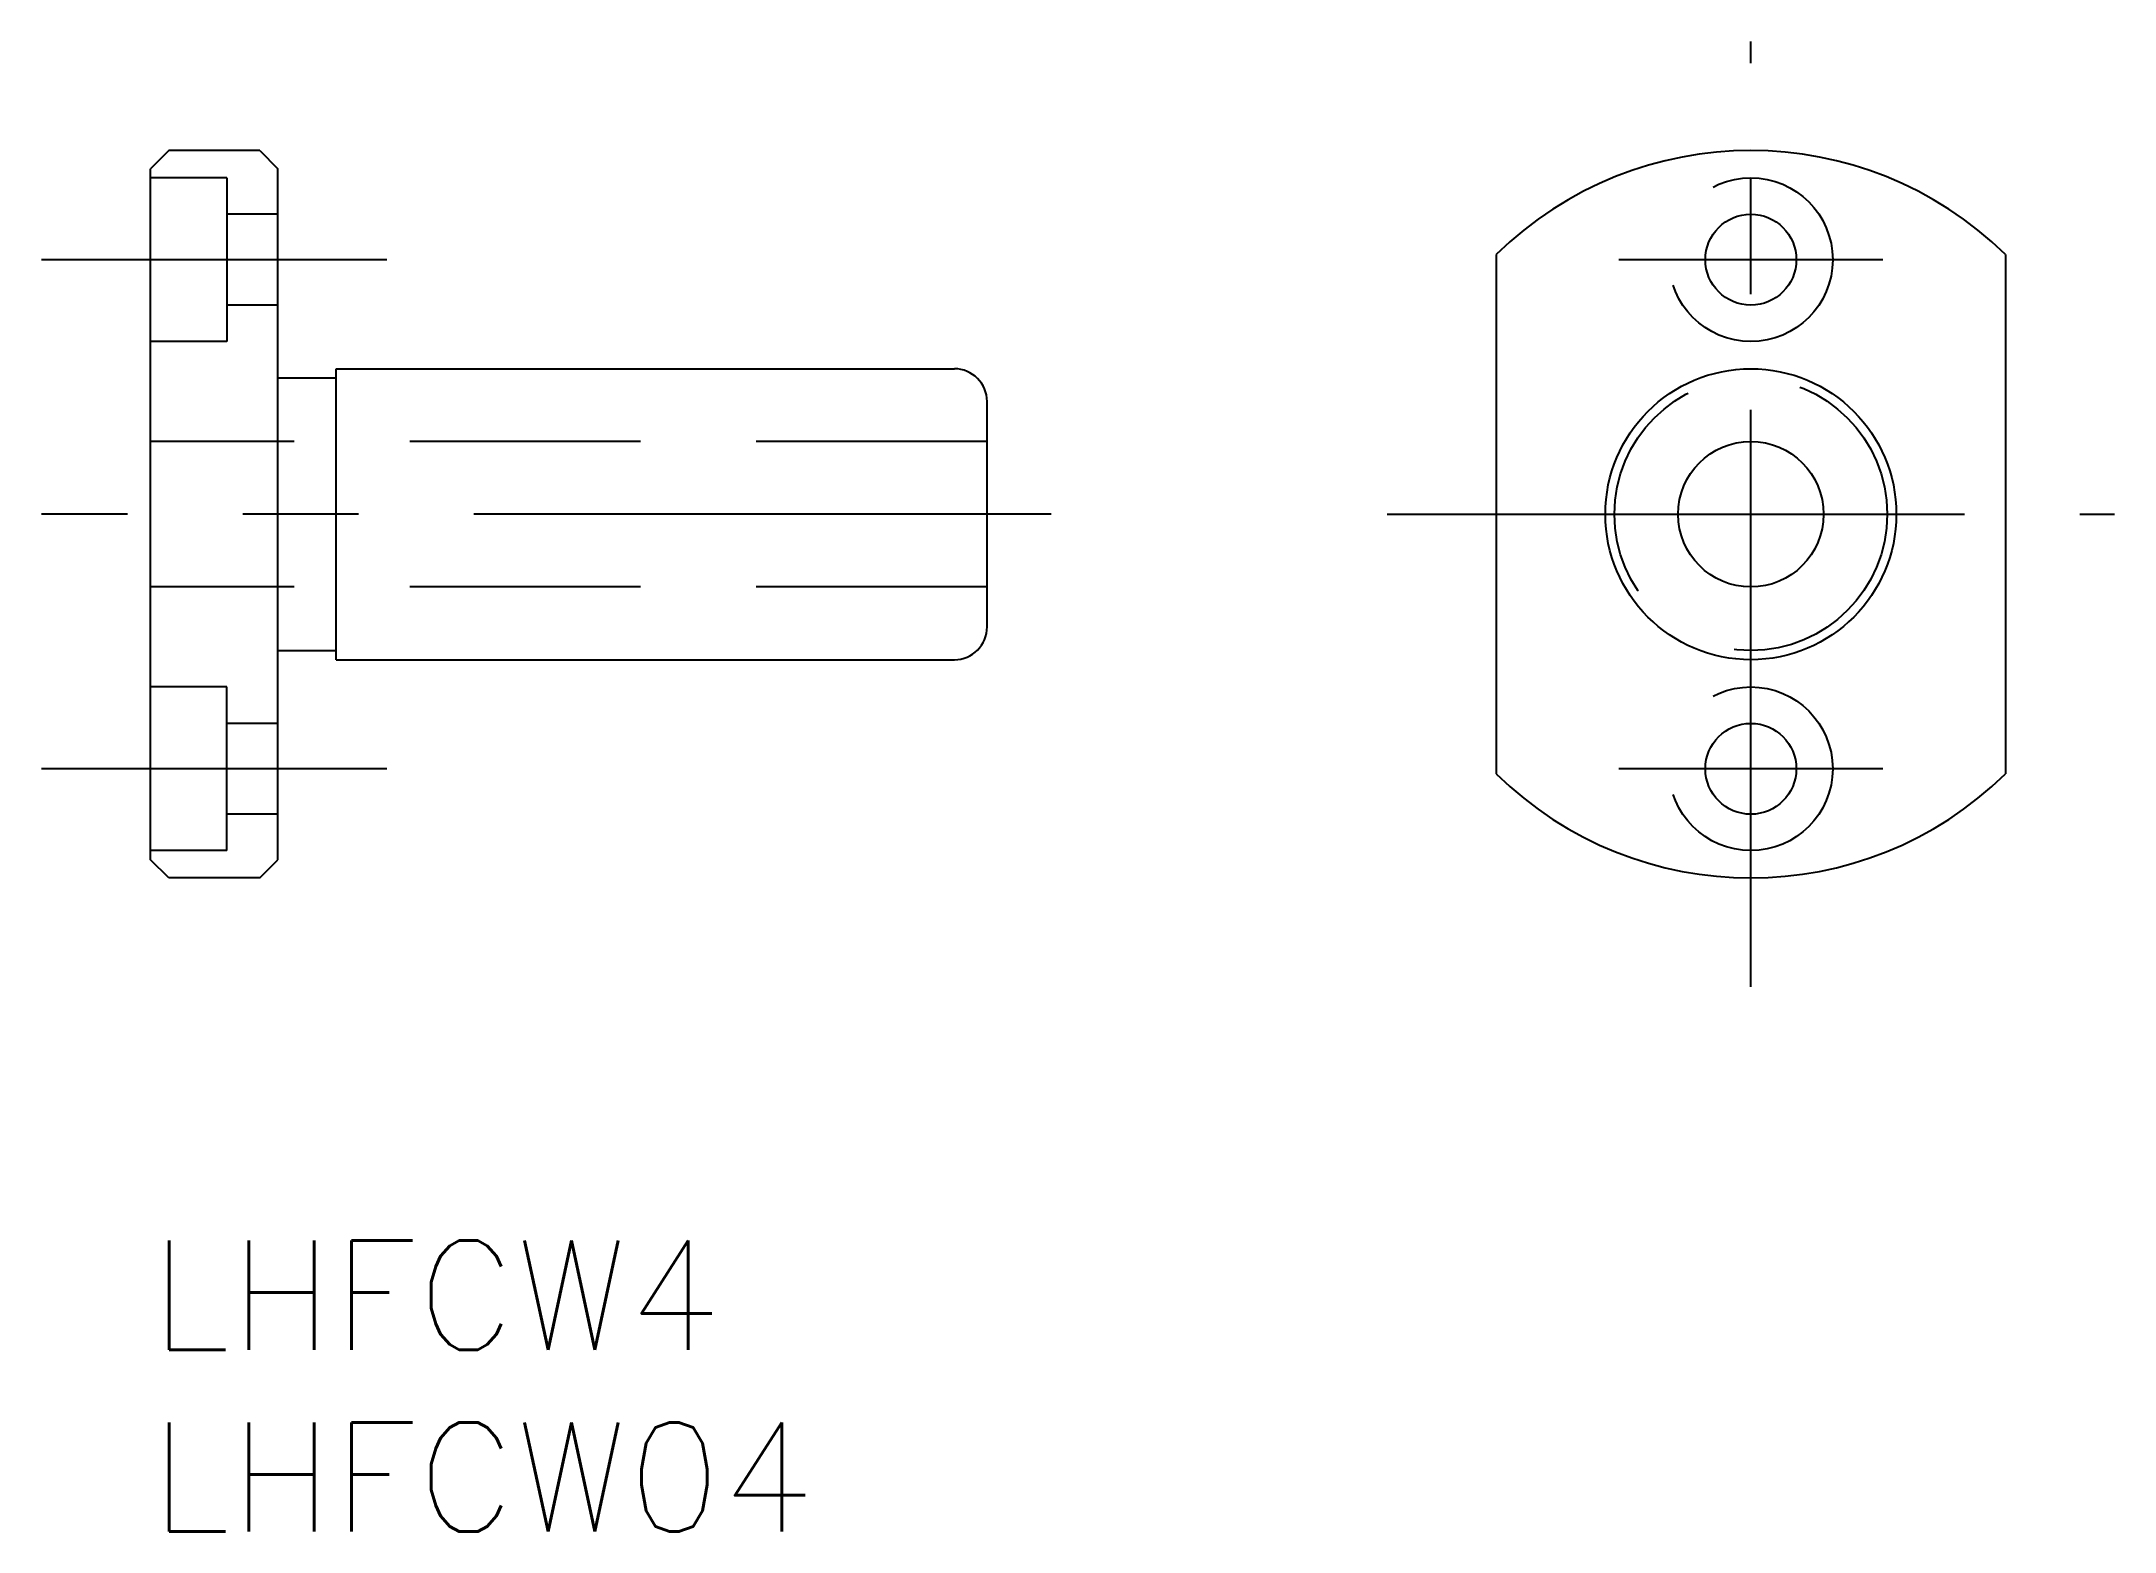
# Model space of a CAD drawing. Extents: x -3 to 54, y -8 to 33.
import ezdxf

# ---------------------------------------------------------------- set-up
doc = ezdxf.new("R2010")
doc.units = 0
doc.header["$LTSCALE"] = 0.5
doc.linetypes.add('CENTER', pattern=[50.8, 31.75, -6.35, 6.35, -6.35])
doc.linetypes.add('DASHED', pattern=[19.05, 12.7, -6.35])
for name, color, linetype in [('MSM_CENTER', 1, 'CENTER'), ('MSM_CONTINUOUS', 7, 'CONTINUOUS'), ('MSM_DASHED', 4, 'DASHED'), ('MSM_PART_NUMBER', 7, 'CONTINUOUS')]:
    doc.layers.add(name, color=color, linetype=linetype)
doc.styles.get("Standard").update_dxf_attribs({"font": 'txt.shx', "height": 1, "bigfont": 'bigfont.shx'})

# ---------------------------------------------------------------- blocks, each defined once
blk = doc.blocks.new('*U25')
at = {"layer": 'MSM_PART_NUMBER'}
blk.add_text('LHFCW4', height=3, dxfattribs=at).set_placement((0, -3))
blk = doc.blocks.new('*U26')
at = {"layer": 'MSM_PART_NUMBER'}
blk.add_text('LHFCW04', height=3, dxfattribs=at).set_placement((0, -8))

msp = doc.modelspace()

# ---------------------------------------------------------------- linework, layer by layer
at = {"layer": 'MSM_CENTER'}
for p, q in [((44, 6.974), (44, 32.974)), ((6.5, 26.974), (-3, 26.974)), ((47.633, 26.974), (40.366, 26.974)), ((24.766, 19.974), (-3, 19.974)), ((34, 19.974), (54, 19.974)), ((6.5, 12.974), (-3, 12.974)), ((47.633, 12.974), (40.366, 12.974))]:
    msp.add_line(p, q, dxfattribs=at)
at = {"layer": 'MSM_CONTINUOUS'}
for p, q in [((0.5, 29.974), (0, 29.474)), ((3, 29.974), (0.5, 29.974)), ((3, 29.974), (3.5, 29.474)), ((0, 10.474), (0, 29.474)), ((3.5, 10.474), (3.5, 29.474)), ((37, 27.116), (37, 12.833)), ((51, 27.116), (51, 12.833)), ((5.1, 15.974), (5.1, 23.974)), ((5.1, 23.974), (22.1, 23.974)), ((3.5, 23.724), (5.1, 23.724)), ((23, 16.874), (23, 23.074)), ((3.5, 16.224), (5.1, 16.224)), ((5.1, 15.974), (22.1, 15.974)), ((0.5, 9.974), (0, 10.474)), ((3, 9.974), (3.5, 10.474)), ((3, 9.974), (0.5, 9.974))]:
    msp.add_line(p, q, dxfattribs=at)
for centre, radius in [((44, 26.974), 1.25), ((44, 19.974), 4), ((44, 19.974), 2), ((44, 12.974), 1.25)]:
    msp.add_circle(centre, radius, dxfattribs=at)
for centre, radius, start, end in [((44, 19.974), 10, 45.573, 134.427), ((22.1, 23.074), 0.9, 0, 90), ((22.1, 16.874), 0.9, 270, 0), ((44, 19.974), 10, 225.573, 314.427)]:
    msp.add_arc(centre, radius, start, end, dxfattribs=at)
at = {"layer": 'MSM_DASHED'}
for p, q in [((2.1, 29.224), (0, 29.224)), ((2.1, 29.224), (2.1, 24.724)), ((3.5, 28.224), (2.1, 28.224)), ((3.5, 25.724), (2.1, 25.724)), ((2.1, 24.724), (0, 24.724)), ((23, 21.974), (0, 21.974)), ((23, 17.974), (0, 17.974)), ((2.1, 15.224), (0, 15.224)), ((2.1, 10.724), (2.1, 15.224)), ((3.5, 14.224), (2.1, 14.224)), ((3.5, 11.724), (2.1, 11.724)), ((2.1, 10.724), (0, 10.724))]:
    msp.add_line(p, q, dxfattribs=at)
for centre, radius in [((44, 26.974), 2.25), ((44, 19.974), 3.75), ((44, 12.974), 2.25)]:
    msp.add_circle(centre, radius, dxfattribs=at)

# ---------------------------------------------------------------- block references
at = {"layer": 'MSM_CONTINUOUS'}
for name in ['*U25', '*U26']:
    msp.add_blockref(name, (0, 0), dxfattribs=at)

doc.saveas('drawing.dxf')
